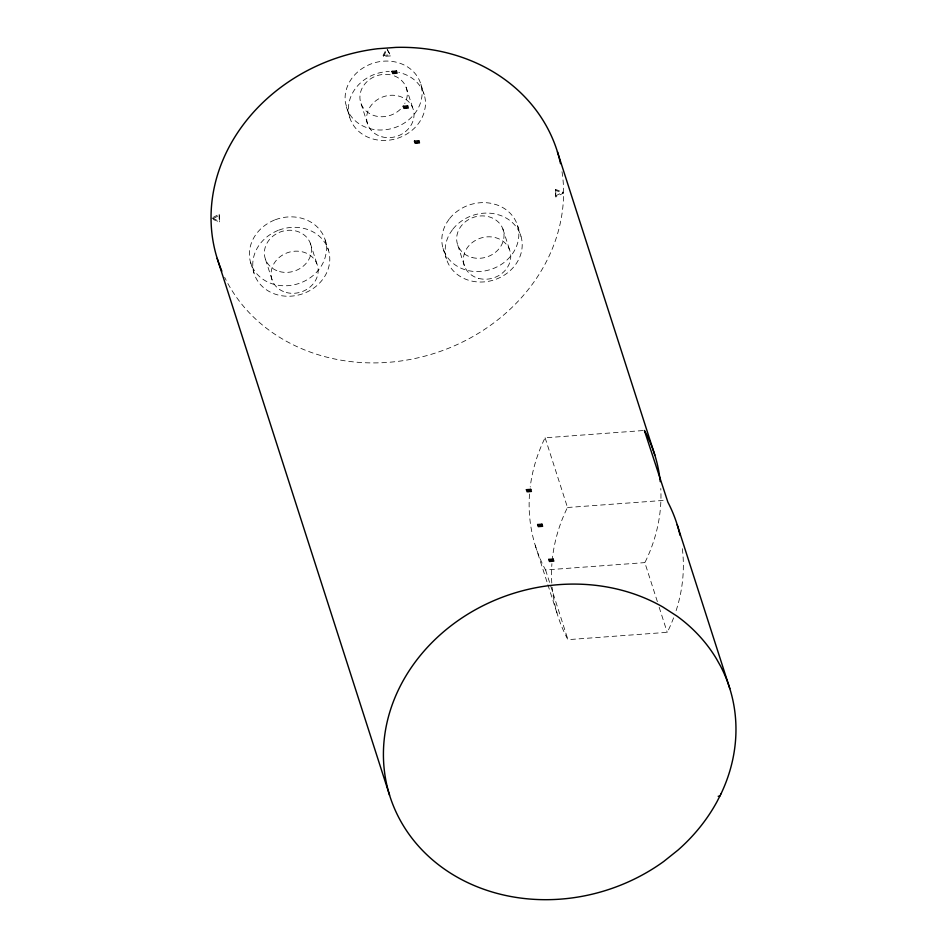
<?xml version="1.0" encoding="UTF-8"?>
<svg xmlns="http://www.w3.org/2000/svg" width="947" height="947" viewBox="0 0 947 947"><rect width="100%" height="100%" fill="white"/><g stroke="black" fill="none" stroke-linecap="round" stroke-linejoin="round"><path stroke-width="0.71" stroke-dasharray="4.74 3.55" d="M642.906 430.565L545.117 437.798L544.276 439.432A179.776 156.847 -17.8 0 0 530.213 487.03M545.117 437.798L567.502 507.509L566.661 509.143A179.776 156.847 -17.8 0 0 552.432 558.138M657.372 601.653L644.836 562.613L645.949 560.423A178.273 155.533 -17.8 0 0 660.781 488.486M552.113 587.187A179.776 156.847 -17.8 0 0 567.111 638.148L567.963 639.663L667.221 632.324L668.345 630.134A178.273 155.533 -17.8 0 0 673.933 616.947M383.085 55.388L386.767 48.51L390.827 55.885L383.417 56.441L383.085 55.388L390.484 54.843M383.417 56.441L387.098 49.552L390.827 55.885M213.004 217.443L219.171 214.235L219.526 221.882L212.116 219.136M213.347 218.485L219.503 215.277M555.451 195.993L562.838 192.146L563.181 193.188L555.782 197.035L555.427 189.388L562.838 192.146M567.502 507.509L665.291 500.276M529.527 493.979A179.776 156.847 -17.8 0 0 544.726 568.437L545.579 569.952L644.836 562.613M555.427 189.388L555.759 190.43L563.181 193.188M211.773 218.082L219.195 220.84L219.526 221.882M659.159 607.228L667.221 632.324M517.607 225.8L520.968 236.253M502.857 228.902L509.569 249.819M420.882 84.236L424.232 94.7M457.815 245.309L464.539 266.214M406.121 87.337L412.845 108.254M443.066 248.41L446.416 258.862M545.579 569.952L567.963 639.663M535.327 545.673L547.425 583.316M547.875 584.701L557.724 615.384M361.091 103.744L367.803 124.649M346.33 106.845A38.957 33.985 -17.8 0 0 381.31 130.011L386.139 129.656A38.957 33.985 -17.8 0 0 420.942 101.329L421.829 97.02A38.957 33.985 -17.8 0 0 383.488 61.176A38.957 33.985 -17.8 0 0 345.406 102.667L349.692 117.298A38.957 33.985 -17.8 0 0 384.66 140.464L389.501 140.109A38.957 33.985 -17.8 0 0 424.292 111.782L425.191 107.484A38.957 33.985 -17.8 0 0 398.746 72.446M325.188 240.017L328.538 250.482M310.285 243.178L317.008 264.083M265.527 259.478L272.251 280.383M250.635 262.627L253.997 273.079M349.692 117.298L348.768 113.131A38.957 33.985 -17.8 0 1 389.264 71.522M555.759 190.43L555.782 197.035M219.171 214.235L219.195 220.84M562.009 171.667A178.273 155.533 -17.8 0 1 433.466 353.645A178.273 155.533 -17.8 0 1 224.664 277.329M682.337 548.668A178.273 155.533 -17.8 0 1 675.815 611.584M551.793 583.068A179.776 156.847 -17.8 0 1 551.912 563.69M394.295 75.902A23.971 20.917 -17.8 0 1 404.76 103.578M400.415 109.248A23.971 20.917 -17.8 0 1 369.732 113.676A23.971 20.917 -17.8 0 1 362.452 87.503A23.971 20.917 -17.8 0 1 390.862 74.896M449.103 219.207L446.534 223.042A38.957 33.985 -17.8 0 0 462.598 268.877A38.957 33.985 -17.8 0 0 514.884 249.83A38.957 33.985 -17.8 0 0 496.63 204.801L492.12 203.546A38.957 33.985 -17.8 0 0 449.103 219.207M452.465 229.671L449.884 233.507A38.957 33.985 -17.8 0 0 465.96 279.329A38.957 33.985 -17.8 0 0 518.246 260.283A38.957 33.985 -17.8 0 0 499.98 215.253L495.482 213.998A38.957 33.985 -17.8 0 0 452.465 229.671M274.606 219.953L271.398 221.444A38.957 33.985 -17.8 0 0 253.465 269.149A38.957 33.985 -17.8 0 0 305.857 280.454A38.957 33.985 -17.8 0 0 321.601 232.275L318.997 228.831A38.957 33.985 -17.8 0 0 275.897 219.526L274.606 219.953M277.956 230.405L274.76 231.908A38.957 33.985 -17.8 0 0 256.826 279.614A38.957 33.985 -17.8 0 0 309.219 290.907A38.957 33.985 -17.8 0 0 324.963 242.728L322.359 239.283A38.957 33.985 -17.8 0 0 279.258 229.979L277.956 230.405M471.914 257.466A23.971 20.917 -17.8 0 0 503.733 232.062A23.971 20.917 -17.8 0 0 465.368 221.776A23.971 20.917 -17.8 0 0 471.914 257.466M279.543 271.564A23.817 20.787 -17.8 0 0 311.161 246.315A23.817 20.787 -17.8 0 0 273.032 236.087A23.817 20.787 -17.8 0 0 279.543 271.564M478.626 278.382A23.971 20.917 -17.8 0 0 510.457 252.979A23.971 20.917 -17.8 0 0 472.08 242.681A23.971 20.917 -17.8 0 0 478.626 278.382M381.901 136.818A23.971 20.917 -17.8 0 0 413.721 111.415A23.971 20.917 -17.8 0 0 375.343 101.128A23.971 20.917 -17.8 0 0 381.901 136.818M286.254 292.481A23.817 20.787 -17.8 0 0 317.884 267.232A23.817 20.787 -17.8 0 0 279.744 257.004A23.817 20.787 -17.8 0 0 286.254 292.481"/><path stroke-width="1.42" d="M396.426 71.096L394.272 73.191L392.094 71.416L396.426 71.096L397.101 73.179L392.768 73.511L392.094 71.416M407.624 105.946L405.458 108.041L403.292 106.265L407.624 105.946L408.287 108.041L403.955 108.36L403.292 106.265M418.811 140.807L416.656 142.902L414.478 141.127L418.811 140.807L419.485 142.89L415.153 143.222L414.478 141.127M530.746 489.362L528.592 491.446L526.414 489.682L530.746 489.362L531.421 491.446L527.088 491.765L526.414 489.682M541.944 524.212L539.778 526.307L537.612 524.531L541.944 524.212L542.619 526.307L538.287 526.627L537.612 524.531M553.131 559.073L550.976 561.157L548.81 559.393L553.131 559.073L553.806 561.157L549.473 561.476L548.81 559.393M718.181 796.273L719.827 796.143M557.44 151.828L654.815 455.069M677.212 524.78L729.817 688.599M217.183 258.401L389.56 795.172M560.529 163.642A178.273 155.533 -17.8 0 0 395.988 47.386L377.533 48.747A178.273 155.533 -17.8 0 0 221.858 271.138M660.248 481.668A178.273 155.533 -17.8 0 0 645.511 432.495L644.374 430.459L667.895 502.206A178.273 155.533 -17.8 0 1 680.017 535.268M720.951 793.953L716.997 801.671A178.273 155.533 -17.8 0 1 678.052 850.039L663.752 861.462A178.273 155.533 -17.8 0 1 429.062 856.798A178.273 155.533 -17.8 0 1 428.328 646.339A178.273 155.533 -17.8 0 1 662.864 607.003L677.235 616.296A178.273 155.533 -17.8 0 1 716.5 658.887L720.501 666.025A178.273 155.533 -17.8 0 1 720.951 793.953"/></g></svg>
